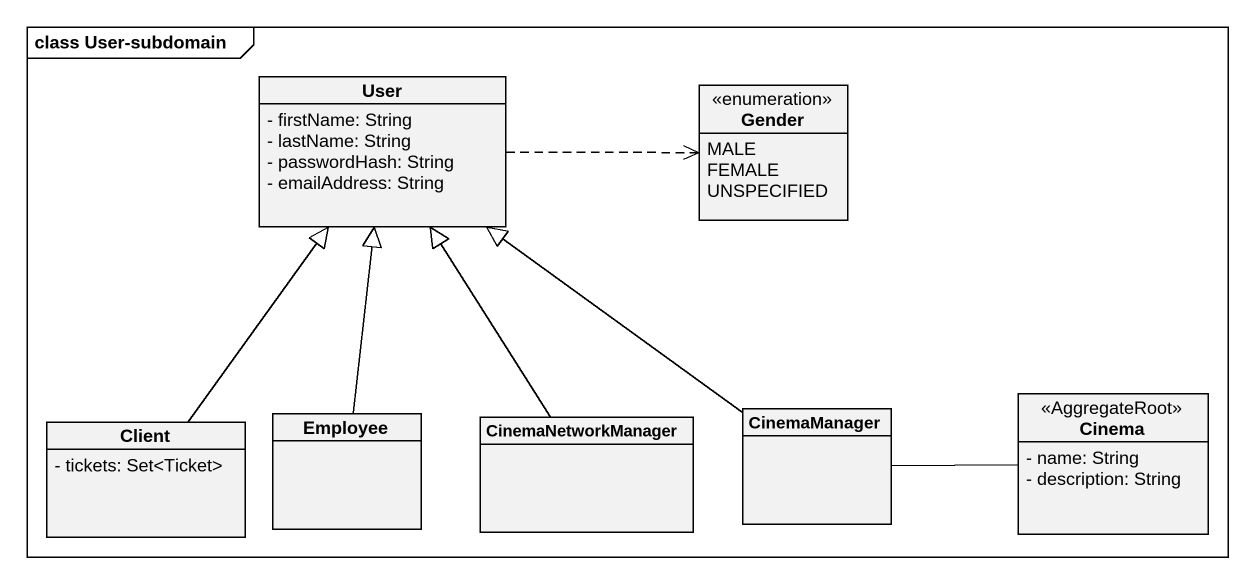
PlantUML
@startuml
mainframe class User-subdomain
hide circle
hide empty members
skinparam classAttributeIconSize 0
class User {
  - firstName: String
  - lastName: String
  - passwordHash: String
  - emailAddress: String
}
enum Gender {
  MALE
  FEMALE
  UNSPECIFIED
}
class Employee
class CinemaNetworkManager
class CinemaManager
class Cinema <<AggregateRoot>> {
  - name: String
  - description: String
}
class Client {
  - tickets: Set<Ticket>
}
User .right.> Gender
Employee -up-|> User
CinemaNetworkManager -up-|> User
CinemaManager -up-|> User
Cinema -left- CinemaManager
Client -up-|> User
@enduml
